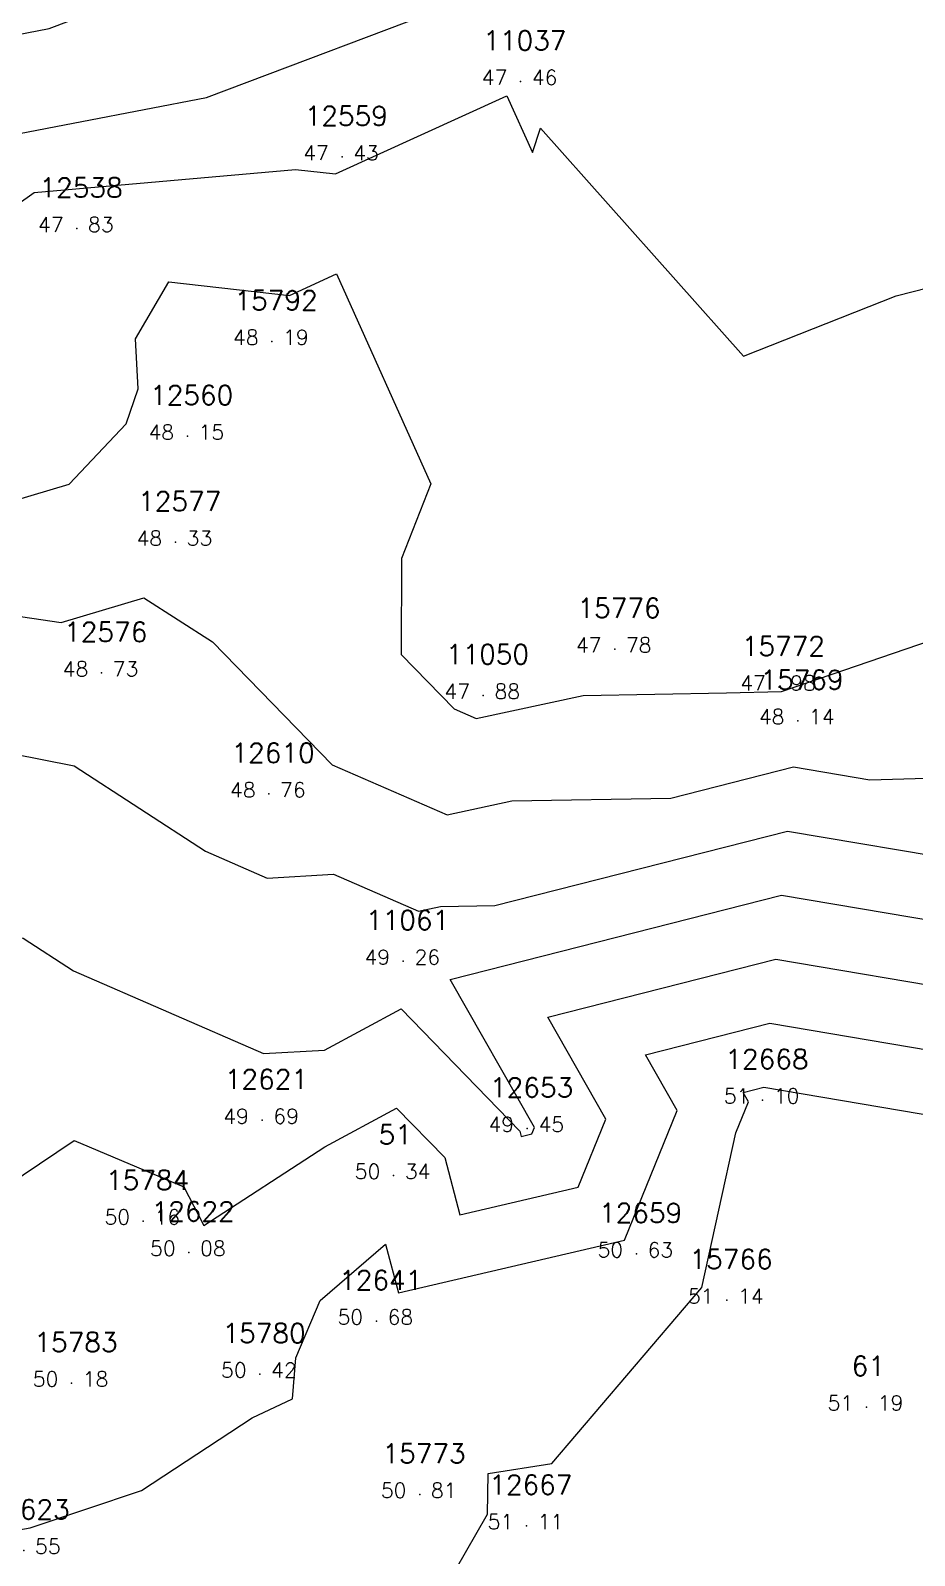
# Model space of a CAD drawing. Header units: millimetres. Extents: x 1412565 to 1412813, y 4931476 to 4931699.
# Drawn here: x 1412716.78 to 1412728.61, y 4931598.96 to 4931619.38 of the extents above; entities that cross this region are included whole.
import ezdxf
from ezdxf.enums import TextEntityAlignment as Align

# ---------------------------------------------------------------- set-up
doc = ezdxf.new("R2010")
doc.units = ezdxf.units.MM
for name, color, linetype in [('CIVIL', 50, 'Continuous'), ('CIVIL-DRAW', 80, 'Continuous'), ('CIVIL-NONAME', 130, 'Continuous'), ('CIVIL-TEXT', 240, 'Continuous'), ('CIVIL-Z', 50, 'Continuous'), ('Tcontours0', 7, 'Continuous'), ('Tcontours1', 7, 'Continuous'), ('Tcontours2', 7, 'Continuous')]:
    doc.layers.add(name, color=color, linetype=linetype)
doc.styles.add('CIVILCADMAIN', font='TXT.SHX')
doc.styles.get("Standard").update_dxf_attribs({"font": 'arial.ttf'})

# ---------------------------------------------------------------- blocks, each defined once
blk = doc.blocks.new('CIVIL-ZZ')
at = {"layer": 'CIVIL-DRAW'}
blk.add_point((0, 0), dxfattribs=at)
at = {"layer": 'CIVIL-NONAME'}
blk.add_attdef('NAME', text='', height=1.8, dxfattribs=at).set_placement((0, 2.1), align=Align.CENTER)
at = {"layer": 'CIVIL-TEXT', "flags": 8}
blk.add_attdef('TEXT', text='', height=2, dxfattribs=at).set_placement((0.2, -3.3), align=Align.CENTER)
at = {"layer": 'CIVIL-Z'}
blk.add_attdef('Z1', text='', height=1.6, dxfattribs=at).set_placement((-0.75, -0.225), align=Align.RIGHT)
blk.add_attdef('Z2', (0.75, -0.225), '', height=1.6, dxfattribs=at)

msp = doc.modelspace()

# ---------------------------------------------------------------- linework, layer by layer
at = {"layer": 'Tcontours0', "elevation": 50}
msp.add_lwpolyline([(1412716.215, 4931603.746), (1412717.362, 4931604.519), (1412718.831, 4931603.9), (1412719.101, 4931603.383), (1412720.719, 4931604.437), (1412721.681, 4931604.954), (1412722.324, 4931604.291), (1412722.527, 4931603.526), (1412724.111, 4931603.897), (1412724.48, 4931604.807), (1412723.704, 4931606.172), (1412726.755, 4931606.948), (1412732.029, 4931606.054)], dxfattribs=at)
at = {"layer": 'Tcontours1'}
for points, elevation in [([(1412709.015, 4931614.573), (1412709.574, 4931614.688), (1412712.356, 4931615.113), (1412712.097, 4931615.83), (1412713.532, 4931615.346), (1412714.491, 4931615.871), (1412715.179, 4931616.874), (1412715.863, 4931617.869), (1412715.968, 4931617.943), (1412716.633, 4931618.002), (1412719.137, 4931618.486), (1412722.639, 4931619.812), (1412722.826, 4931619.984), (1412723.137, 4931620.631), (1412724.418, 4931620.803), (1412724.691, 4931620.863), (1412725.067, 4931620.598), (1412725.261, 4931620.282), (1412725.829, 4931619.644), (1412730.001, 4931621.289)], 47), ([(1412708.952, 4931611.798), (1412709.509, 4931611.866), (1412713.828, 4931612.935), (1412714.378, 4931613.169), (1412716.021, 4931612.928), (1412717.299, 4931613.308), (1412718.059, 4931614.117), (1412718.221, 4931614.583), (1412718.186, 4931615.253), (1412718.632, 4931616.017), (1412720.245, 4931615.837), (1412720.877, 4931616.126), (1412722.137, 4931613.311), (1412721.745, 4931612.315), (1412721.741, 4931611.027), (1412722.449, 4931610.3), (1412722.747, 4931610.17), (1412724.179, 4931610.479), (1412726.097, 4931610.513), (1412726.831, 4931610.534), (1412732.842, 4931612.592)], 48), ([(1412708.941, 4931609.419), (1412710.167, 4931610.025), (1412713.702, 4931610.612), (1412714.23, 4931610.212), (1412716.529, 4931609.703), (1412717.363, 4931609.535), (1412719.122, 4931608.392), (1412719.947, 4931608.032), (1412720.834, 4931608.085), (1412721.972, 4931607.591), (1412722.267, 4931607.654), (1412722.996, 4931607.667), (1412726.913, 4931608.664), (1412729.352, 4931608.251), (1412734.778, 4931608.408), (1412740.075, 4931610.038), (1412741.154, 4931610.434), (1412742.391, 4931608.871), (1412742.436, 4931608.753), (1412745.206, 4931609.712), (1412745.523, 4931610.214), (1412746.568, 4931610.195), (1412747.024, 4931609.861)], 49), ([(1412722.465, 4931598.76), (1412722.896, 4931599.514), (1412722.906, 4931600.061), (1412723.757, 4931600.194), (1412725.768, 4931602.55), (1412726.22, 4931604.622), (1412726.389, 4931605.037), (1412726.319, 4931605.161), (1412726.596, 4931605.232), (1412734.705, 4931603.858), (1412735.458, 4931603.879), (1412735.501, 4931603.791), (1412737.917, 4931602.387), (1412738.71, 4931601.964), (1412740.433, 4931601.553), (1412742.017, 4931601.101), (1412743.386, 4931599.772), (1412744.542, 4931599.618), (1412746.05, 4931600.99), (1412747.044, 4931601.465)], 51)]:
    msp.add_lwpolyline(points, dxfattribs=dict(at, elevation=elevation))
at = {"layer": 'Tcontours2'}
for points, elevation in [([(1412709.008, 4931615.911), (1412709.438, 4931616.038), (1412710.433, 4931616.881), (1412711.158, 4931617.341), (1412712.744, 4931618.103), (1412713.918, 4931617.725), (1412714.07, 4931618.665), (1412714.949, 4931619.019), (1412715.345, 4931619.086), (1412717.029, 4931619.412), (1412718.863, 4931620.106), (1412720.046, 4931621.195), (1412721.611, 4931622.394), (1412722.372, 4931622.412), (1412724.083, 4931623.321), (1412724.694, 4931623.503), (1412726.721, 4931622.596), (1412726.783, 4931622.561), (1412726.831, 4931622.589), (1412727.387, 4931622.722), (1412729.434, 4931623.259)], 46.5), ([(1412709.041, 4931613.116), (1412710.559, 4931613.33), (1412713.595, 4931614.081), (1412714.472, 4931614.454), (1412714.851, 4931614.399), (1412715.146, 4931614.486), (1412715.321, 4931614.673), (1412715.972, 4931616.537), (1412716.053, 4931616.654), (1412716.066, 4931616.674), (1412716.831, 4931617.212), (1412720.329, 4931617.522), (1412720.863, 4931617.463), (1412723.158, 4931618.509), (1412723.498, 4931617.75), (1412723.606, 4931618.076), (1412726.324, 4931615.024), (1412728.368, 4931615.83), (1412737.931, 4931618.274)], 47.5), ([(1412708.934, 4931610.638), (1412709.46, 4931610.883), (1412712.313, 4931611.357), (1412714.061, 4931611.789), (1412714.284, 4931611.884), (1412717.192, 4931611.457), (1412718.299, 4931611.786), (1412719.214, 4931611.198), (1412720.818, 4931609.55), (1412722.359, 4931608.881), (1412723.223, 4931609.066), (1412725.353, 4931609.105), (1412726.993, 4931609.522), (1412728.014, 4931609.349), (1412730.285, 4931609.415), (1412740.676, 4931612.613), (1412742.274, 4931613.199), (1412742.409, 4931613.147), (1412742.521, 4931613.497), (1412742.828, 4931614.131), (1412744.32, 4931613.307), (1412745.115, 4931613.233), (1412747.233, 4931615.216)], 48.5), ([(1412708.941, 4931608.212), (1412710.873, 4931609.166), (1412712.082, 4931609.367), (1412714.259, 4931607.72), (1412714.304, 4931607.71), (1412716.682, 4931607.229), (1412717.355, 4931606.792), (1412719.898, 4931605.683), (1412720.715, 4931605.731), (1412721.741, 4931606.282), (1412723.329, 4931604.645), (1412723.348, 4931604.575), (1412723.492, 4931604.609), (1412723.525, 4931604.692), (1412722.397, 4931606.677), (1412726.834, 4931607.806), (1412730.69, 4931607.153)], 49.5), ([(1412708.973, 4931600.839), (1412709.73, 4931600.11), (1412711.432, 4931599.511), (1412712.792, 4931599.086), (1412714.089, 4931599.595), (1412714.476, 4931599.351), (1412716.315, 4931599.251), (1412716.776, 4931599.333), (1412718.266, 4931599.832), (1412719.746, 4931600.808), (1412720.289, 4931601.06), (1412720.33, 4931601.608), (1412720.657, 4931602.376), (1412721.532, 4931603.132), (1412721.706, 4931602.478), (1412724.729, 4931603.185), (1412725.435, 4931604.922), (1412725.012, 4931605.667), (1412726.675, 4931606.09), (1412733.367, 4931604.956)], 50.5)]:
    msp.add_lwpolyline(points, dxfattribs=dict(at, elevation=elevation))

# ---------------------------------------------------------------- block references
at = {"layer": 'CIVIL'}
ref = msp.add_blockref('CIVIL-ZZ', (1412723.34, 4931618.7, 47.46), dxfattribs=dict(at, xscale=0.2, yscale=0.2))
ref.add_attrib('Z2', '46', (1412723.49, 4931618.655), dxfattribs={"layer": 'CIVIL-Z', "height": 0.2, "style": 'CIVILCADMAIN'})
ref.add_attrib('Z1', '47', (1412722.82, 4931618.655), dxfattribs={"layer": 'CIVIL-Z', "height": 0.2, "style": 'CIVILCADMAIN'})
ref.add_attrib('NAME', '11037', (1412722.84, 4931619.12), dxfattribs={"layer": 'CIVIL-NONAME', "height": 0.26, "style": 'CIVILCADMAIN'})
ref = msp.add_blockref('CIVIL-ZZ', (1412720.95, 4931617.69, 47.43), dxfattribs=dict(at, xscale=0.2, yscale=0.2))
ref.add_attrib('Z2', '43', (1412721.1, 4931617.645), dxfattribs={"layer": 'CIVIL-Z', "height": 0.2, "style": 'CIVILCADMAIN'})
ref.add_attrib('Z1', '47', (1412720.43, 4931617.645), dxfattribs={"layer": 'CIVIL-Z', "height": 0.2, "style": 'CIVILCADMAIN'})
ref.add_attrib('NAME', '12559', (1412720.45, 4931618.11), dxfattribs={"layer": 'CIVIL-NONAME', "height": 0.26, "style": 'CIVILCADMAIN'})
ref = msp.add_blockref('CIVIL-ZZ', (1412717.4, 4931616.73, 47.83), dxfattribs=dict(at, xscale=0.2, yscale=0.2))
ref.add_attrib('Z2', '83', (1412717.55, 4931616.685), dxfattribs={"layer": 'CIVIL-Z', "height": 0.2, "style": 'CIVILCADMAIN'})
ref.add_attrib('Z1', '47', (1412716.88, 4931616.685), dxfattribs={"layer": 'CIVIL-Z', "height": 0.2, "style": 'CIVILCADMAIN'})
ref.add_attrib('NAME', '12538', (1412716.9, 4931617.15), dxfattribs={"layer": 'CIVIL-NONAME', "height": 0.26, "style": 'CIVILCADMAIN'})
ref = msp.add_blockref('CIVIL-ZZ', (1412720.01, 4931615.22, 48.19), dxfattribs=dict(at, xscale=0.2, yscale=0.2))
ref.add_attrib('Z2', '19', (1412720.16, 4931615.175), dxfattribs={"layer": 'CIVIL-Z', "height": 0.2, "style": 'CIVILCADMAIN'})
ref.add_attrib('Z1', '48', (1412719.49, 4931615.175), dxfattribs={"layer": 'CIVIL-Z', "height": 0.2, "style": 'CIVILCADMAIN'})
ref.add_attrib('NAME', '15792', (1412719.51, 4931615.64), dxfattribs={"layer": 'CIVIL-NONAME', "height": 0.26, "style": 'CIVILCADMAIN'})
ref = msp.add_blockref('CIVIL-ZZ', (1412718.88, 4931613.95, 48.15), dxfattribs=dict(at, xscale=0.2, yscale=0.2))
ref.add_attrib('Z2', '15', (1412719.03, 4931613.905), dxfattribs={"layer": 'CIVIL-Z', "height": 0.2, "style": 'CIVILCADMAIN'})
ref.add_attrib('Z1', '48', (1412718.36, 4931613.905), dxfattribs={"layer": 'CIVIL-Z', "height": 0.2, "style": 'CIVILCADMAIN'})
ref.add_attrib('NAME', '12560', (1412718.38, 4931614.37), dxfattribs={"layer": 'CIVIL-NONAME', "height": 0.26, "style": 'CIVILCADMAIN'})
ref = msp.add_blockref('CIVIL-ZZ', (1412718.72, 4931612.53, 48.33), dxfattribs=dict(at, xscale=0.2, yscale=0.2))
ref.add_attrib('Z2', '33', (1412718.87, 4931612.485), dxfattribs={"layer": 'CIVIL-Z', "height": 0.2, "style": 'CIVILCADMAIN'})
ref.add_attrib('Z1', '48', (1412718.2, 4931612.485), dxfattribs={"layer": 'CIVIL-Z', "height": 0.2, "style": 'CIVILCADMAIN'})
ref.add_attrib('NAME', '12577', (1412718.22, 4931612.95), dxfattribs={"layer": 'CIVIL-NONAME', "height": 0.26, "style": 'CIVILCADMAIN'})
ref = msp.add_blockref('CIVIL-ZZ', (1412724.6, 4931611.1, 47.78), dxfattribs=dict(at, xscale=0.2, yscale=0.2))
ref.add_attrib('Z2', '78', (1412724.75, 4931611.055), dxfattribs={"layer": 'CIVIL-Z', "height": 0.2, "style": 'CIVILCADMAIN'})
ref.add_attrib('Z1', '47', (1412724.08, 4931611.055), dxfattribs={"layer": 'CIVIL-Z', "height": 0.2, "style": 'CIVILCADMAIN'})
ref.add_attrib('NAME', '15776', (1412724.1, 4931611.52), dxfattribs={"layer": 'CIVIL-NONAME', "height": 0.26, "style": 'CIVILCADMAIN'})
ref = msp.add_blockref('CIVIL-ZZ', (1412717.73, 4931610.78, 48.73), dxfattribs=dict(at, xscale=0.2, yscale=0.2))
ref.add_attrib('Z2', '73', (1412717.88, 4931610.735), dxfattribs={"layer": 'CIVIL-Z', "height": 0.2, "style": 'CIVILCADMAIN'})
ref.add_attrib('Z1', '48', (1412717.21, 4931610.735), dxfattribs={"layer": 'CIVIL-Z', "height": 0.2, "style": 'CIVILCADMAIN'})
ref.add_attrib('NAME', '12576', (1412717.23, 4931611.2), dxfattribs={"layer": 'CIVIL-NONAME', "height": 0.26, "style": 'CIVILCADMAIN'})
ref = msp.add_blockref('CIVIL-ZZ', (1412722.84, 4931610.48, 47.88), dxfattribs=dict(at, xscale=0.2, yscale=0.2))
ref.add_attrib('Z2', '88', (1412722.99, 4931610.435), dxfattribs={"layer": 'CIVIL-Z', "height": 0.2, "style": 'CIVILCADMAIN'})
ref.add_attrib('Z1', '47', (1412722.32, 4931610.435), dxfattribs={"layer": 'CIVIL-Z', "height": 0.2, "style": 'CIVILCADMAIN'})
ref.add_attrib('NAME', '11050', (1412722.34, 4931610.9), dxfattribs={"layer": 'CIVIL-NONAME', "height": 0.26, "style": 'CIVILCADMAIN'})
ref = msp.add_blockref('CIVIL-ZZ', (1412726.8, 4931610.59, 47.98), dxfattribs=dict(at, xscale=0.2, yscale=0.2))
ref.add_attrib('Z2', '98', (1412726.95, 4931610.545), dxfattribs={"layer": 'CIVIL-Z', "height": 0.2, "style": 'CIVILCADMAIN'})
ref.add_attrib('Z1', '47', (1412726.28, 4931610.545), dxfattribs={"layer": 'CIVIL-Z', "height": 0.2, "style": 'CIVILCADMAIN'})
ref.add_attrib('NAME', '15772', (1412726.3, 4931611.01), dxfattribs={"layer": 'CIVIL-NONAME', "height": 0.26, "style": 'CIVILCADMAIN'})
ref = msp.add_blockref('CIVIL-ZZ', (1412727.05, 4931610.14, 48.14), dxfattribs=dict(at, xscale=0.2, yscale=0.2))
ref.add_attrib('Z2', '14', (1412727.2, 4931610.095), dxfattribs={"layer": 'CIVIL-Z', "height": 0.2, "style": 'CIVILCADMAIN'})
ref.add_attrib('Z1', '48', (1412726.53, 4931610.095), dxfattribs={"layer": 'CIVIL-Z', "height": 0.2, "style": 'CIVILCADMAIN'})
ref.add_attrib('NAME', '15769', (1412726.55, 4931610.56), dxfattribs={"layer": 'CIVIL-NONAME', "height": 0.26, "style": 'CIVILCADMAIN'})
ref = msp.add_blockref('CIVIL-ZZ', (1412719.97, 4931609.16, 48.76), dxfattribs=dict(at, xscale=0.2, yscale=0.2))
ref.add_attrib('Z2', '76', (1412720.12, 4931609.115), dxfattribs={"layer": 'CIVIL-Z', "height": 0.2, "style": 'CIVILCADMAIN'})
ref.add_attrib('Z1', '48', (1412719.45, 4931609.115), dxfattribs={"layer": 'CIVIL-Z', "height": 0.2, "style": 'CIVILCADMAIN'})
ref.add_attrib('NAME', '12610', (1412719.47, 4931609.58), dxfattribs={"layer": 'CIVIL-NONAME', "height": 0.26, "style": 'CIVILCADMAIN'})
ref = msp.add_blockref('CIVIL-ZZ', (1412721.77, 4931606.92, 49.26), dxfattribs=dict(at, xscale=0.2, yscale=0.2))
ref.add_attrib('Z2', '26', (1412721.92, 4931606.875), dxfattribs={"layer": 'CIVIL-Z', "height": 0.2, "style": 'CIVILCADMAIN'})
ref.add_attrib('Z1', '49', (1412721.25, 4931606.875), dxfattribs={"layer": 'CIVIL-Z', "height": 0.2, "style": 'CIVILCADMAIN'})
ref.add_attrib('NAME', '11061', (1412721.27, 4931607.34), dxfattribs={"layer": 'CIVIL-NONAME', "height": 0.26, "style": 'CIVILCADMAIN'})
ref = msp.add_blockref('CIVIL-ZZ', (1412726.58, 4931605.06, 51.1), dxfattribs=dict(at, xscale=0.2, yscale=0.2))
ref.add_attrib('Z2', '10', (1412726.73, 4931605.015), dxfattribs={"layer": 'CIVIL-Z', "height": 0.2, "style": 'CIVILCADMAIN'})
ref.add_attrib('Z1', '51', (1412726.06, 4931605.015), dxfattribs={"layer": 'CIVIL-Z', "height": 0.2, "style": 'CIVILCADMAIN'})
ref.add_attrib('NAME', '12668', (1412726.08, 4931605.48), dxfattribs={"layer": 'CIVIL-NONAME', "height": 0.26, "style": 'CIVILCADMAIN'})
ref = msp.add_blockref('CIVIL-ZZ', (1412719.88, 4931604.79, 49.69), dxfattribs=dict(at, xscale=0.2, yscale=0.2))
ref.add_attrib('Z2', '69', (1412720.03, 4931604.745), dxfattribs={"layer": 'CIVIL-Z', "height": 0.2, "style": 'CIVILCADMAIN'})
ref.add_attrib('Z1', '49', (1412719.36, 4931604.745), dxfattribs={"layer": 'CIVIL-Z', "height": 0.2, "style": 'CIVILCADMAIN'})
ref.add_attrib('NAME', '12621', (1412719.38, 4931605.21), dxfattribs={"layer": 'CIVIL-NONAME', "height": 0.26, "style": 'CIVILCADMAIN'})
ref = msp.add_blockref('CIVIL-ZZ', (1412723.43, 4931604.68, 49.45), dxfattribs=dict(at, xscale=0.2, yscale=0.2))
ref.add_attrib('Z2', '45', (1412723.58, 4931604.635), dxfattribs={"layer": 'CIVIL-Z', "height": 0.2, "style": 'CIVILCADMAIN'})
ref.add_attrib('Z1', '49', (1412722.91, 4931604.635), dxfattribs={"layer": 'CIVIL-Z', "height": 0.2, "style": 'CIVILCADMAIN'})
ref.add_attrib('NAME', '12653', (1412722.93, 4931605.1), dxfattribs={"layer": 'CIVIL-NONAME', "height": 0.26, "style": 'CIVILCADMAIN'})
ref = msp.add_blockref('CIVIL-ZZ', (1412721.64, 4931604.05, 50.34), dxfattribs=dict(at, xscale=0.2, yscale=0.2))
ref.add_attrib('Z2', '34', (1412721.79, 4931604.005), dxfattribs={"layer": 'CIVIL-Z', "height": 0.2, "style": 'CIVILCADMAIN'})
ref.add_attrib('Z1', '50', (1412721.12, 4931604.005), dxfattribs={"layer": 'CIVIL-Z', "height": 0.2, "style": 'CIVILCADMAIN'})
ref.add_attrib('NAME', '51', (1412721.44, 4931604.47), dxfattribs={"layer": 'CIVIL-NONAME', "height": 0.26, "style": 'CIVILCADMAIN'})
ref = msp.add_blockref('CIVIL-ZZ', (1412718.29, 4931603.44, 50.16), dxfattribs=dict(at, xscale=0.2, yscale=0.2))
ref.add_attrib('Z2', '16', (1412718.44, 4931603.395), dxfattribs={"layer": 'CIVIL-Z', "height": 0.2, "style": 'CIVILCADMAIN'})
ref.add_attrib('Z1', '50', (1412717.77, 4931603.395), dxfattribs={"layer": 'CIVIL-Z', "height": 0.2, "style": 'CIVILCADMAIN'})
ref.add_attrib('NAME', '15784', (1412717.79, 4931603.86), dxfattribs={"layer": 'CIVIL-NONAME', "height": 0.26, "style": 'CIVILCADMAIN'})
ref = msp.add_blockref('CIVIL-ZZ', (1412718.9, 4931603.02, 50.08), dxfattribs=dict(at, xscale=0.2, yscale=0.2))
ref.add_attrib('Z2', '08', (1412719.05, 4931602.975), dxfattribs={"layer": 'CIVIL-Z', "height": 0.2, "style": 'CIVILCADMAIN'})
ref.add_attrib('Z1', '50', (1412718.38, 4931602.975), dxfattribs={"layer": 'CIVIL-Z', "height": 0.2, "style": 'CIVILCADMAIN'})
ref.add_attrib('NAME', '12622', (1412718.4, 4931603.44), dxfattribs={"layer": 'CIVIL-NONAME', "height": 0.26, "style": 'CIVILCADMAIN'})
ref = msp.add_blockref('CIVIL-ZZ', (1412724.89, 4931603, 50.63), dxfattribs=dict(at, xscale=0.2, yscale=0.2))
ref.add_attrib('Z2', '63', (1412725.04, 4931602.955), dxfattribs={"layer": 'CIVIL-Z', "height": 0.2, "style": 'CIVILCADMAIN'})
ref.add_attrib('Z1', '50', (1412724.37, 4931602.955), dxfattribs={"layer": 'CIVIL-Z', "height": 0.2, "style": 'CIVILCADMAIN'})
ref.add_attrib('NAME', '12659', (1412724.39, 4931603.42), dxfattribs={"layer": 'CIVIL-NONAME', "height": 0.26, "style": 'CIVILCADMAIN'})
ref = msp.add_blockref('CIVIL-ZZ', (1412726.1, 4931602.38, 51.14), dxfattribs=dict(at, xscale=0.2, yscale=0.2))
ref.add_attrib('Z2', '14', (1412726.25, 4931602.335), dxfattribs={"layer": 'CIVIL-Z', "height": 0.2, "style": 'CIVILCADMAIN'})
ref.add_attrib('Z1', '51', (1412725.58, 4931602.335), dxfattribs={"layer": 'CIVIL-Z', "height": 0.2, "style": 'CIVILCADMAIN'})
ref.add_attrib('NAME', '15766', (1412725.6, 4931602.8), dxfattribs={"layer": 'CIVIL-NONAME', "height": 0.26, "style": 'CIVILCADMAIN'})
ref = msp.add_blockref('CIVIL-ZZ', (1412721.41, 4931602.1, 50.68), dxfattribs=dict(at, xscale=0.2, yscale=0.2))
ref.add_attrib('Z2', '68', (1412721.56, 4931602.055), dxfattribs={"layer": 'CIVIL-Z', "height": 0.2, "style": 'CIVILCADMAIN'})
ref.add_attrib('Z1', '50', (1412720.89, 4931602.055), dxfattribs={"layer": 'CIVIL-Z', "height": 0.2, "style": 'CIVILCADMAIN'})
ref.add_attrib('NAME', '12641', (1412720.91, 4931602.52), dxfattribs={"layer": 'CIVIL-NONAME', "height": 0.26, "style": 'CIVILCADMAIN'})
ref = msp.add_blockref('CIVIL-ZZ', (1412717.33, 4931601.27, 50.18), dxfattribs=dict(at, xscale=0.2, yscale=0.2))
ref.add_attrib('Z2', '18', (1412717.48, 4931601.225), dxfattribs={"layer": 'CIVIL-Z', "height": 0.2, "style": 'CIVILCADMAIN'})
ref.add_attrib('Z1', '50', (1412716.81, 4931601.225), dxfattribs={"layer": 'CIVIL-Z', "height": 0.2, "style": 'CIVILCADMAIN'})
ref.add_attrib('NAME', '15783', (1412716.83, 4931601.69), dxfattribs={"layer": 'CIVIL-NONAME', "height": 0.26, "style": 'CIVILCADMAIN'})
ref = msp.add_blockref('CIVIL-ZZ', (1412719.85, 4931601.39, 50.42), dxfattribs=dict(at, xscale=0.2, yscale=0.2))
ref.add_attrib('Z2', '42', (1412720, 4931601.345), dxfattribs={"layer": 'CIVIL-Z', "height": 0.2, "style": 'CIVILCADMAIN'})
ref.add_attrib('Z1', '50', (1412719.33, 4931601.345), dxfattribs={"layer": 'CIVIL-Z', "height": 0.2, "style": 'CIVILCADMAIN'})
ref.add_attrib('NAME', '15780', (1412719.35, 4931601.81), dxfattribs={"layer": 'CIVIL-NONAME', "height": 0.26, "style": 'CIVILCADMAIN'})
ref = msp.add_blockref('CIVIL-ZZ', (1412727.97, 4931600.95, 51.19), dxfattribs=dict(at, xscale=0.2, yscale=0.2))
ref.add_attrib('Z2', '19', (1412728.12, 4931600.905), dxfattribs={"layer": 'CIVIL-Z', "height": 0.2, "style": 'CIVILCADMAIN'})
ref.add_attrib('Z1', '51', (1412727.45, 4931600.905), dxfattribs={"layer": 'CIVIL-Z', "height": 0.2, "style": 'CIVILCADMAIN'})
ref.add_attrib('NAME', '61', (1412727.77, 4931601.37), dxfattribs={"layer": 'CIVIL-NONAME', "height": 0.26, "style": 'CIVILCADMAIN'})
ref = msp.add_blockref('CIVIL-ZZ', (1412721.99, 4931599.78, 50.81), dxfattribs=dict(at, xscale=0.2, yscale=0.2))
ref.add_attrib('Z2', '81', (1412722.14, 4931599.735), dxfattribs={"layer": 'CIVIL-Z', "height": 0.2, "style": 'CIVILCADMAIN'})
ref.add_attrib('Z1', '50', (1412721.47, 4931599.735), dxfattribs={"layer": 'CIVIL-Z', "height": 0.2, "style": 'CIVILCADMAIN'})
ref.add_attrib('NAME', '15773', (1412721.49, 4931600.2), dxfattribs={"layer": 'CIVIL-NONAME', "height": 0.26, "style": 'CIVILCADMAIN'})
ref = msp.add_blockref('CIVIL-ZZ', (1412723.42, 4931599.36, 51.11), dxfattribs=dict(at, xscale=0.2, yscale=0.2))
ref.add_attrib('Z2', '11', (1412723.57, 4931599.315), dxfattribs={"layer": 'CIVIL-Z', "height": 0.2, "style": 'CIVILCADMAIN'})
ref.add_attrib('Z1', '51', (1412722.9, 4931599.315), dxfattribs={"layer": 'CIVIL-Z', "height": 0.2, "style": 'CIVILCADMAIN'})
ref.add_attrib('NAME', '12667', (1412722.92, 4931599.78), dxfattribs={"layer": 'CIVIL-NONAME', "height": 0.26, "style": 'CIVILCADMAIN'})
ref = msp.add_blockref('CIVIL-ZZ', (1412716.69, 4931599.03, 50.55), dxfattribs=dict(at, xscale=0.2, yscale=0.2))
ref.add_attrib('Z2', '55', (1412716.84, 4931598.985), dxfattribs={"layer": 'CIVIL-Z', "height": 0.2, "style": 'CIVILCADMAIN'})
ref.add_attrib('Z1', '50', (1412716.17, 4931598.985), dxfattribs={"layer": 'CIVIL-Z', "height": 0.2, "style": 'CIVILCADMAIN'})
ref.add_attrib('NAME', '12623', (1412716.19, 4931599.45), dxfattribs={"layer": 'CIVIL-NONAME', "height": 0.26, "style": 'CIVILCADMAIN'})

doc.saveas('drawing.dxf')
